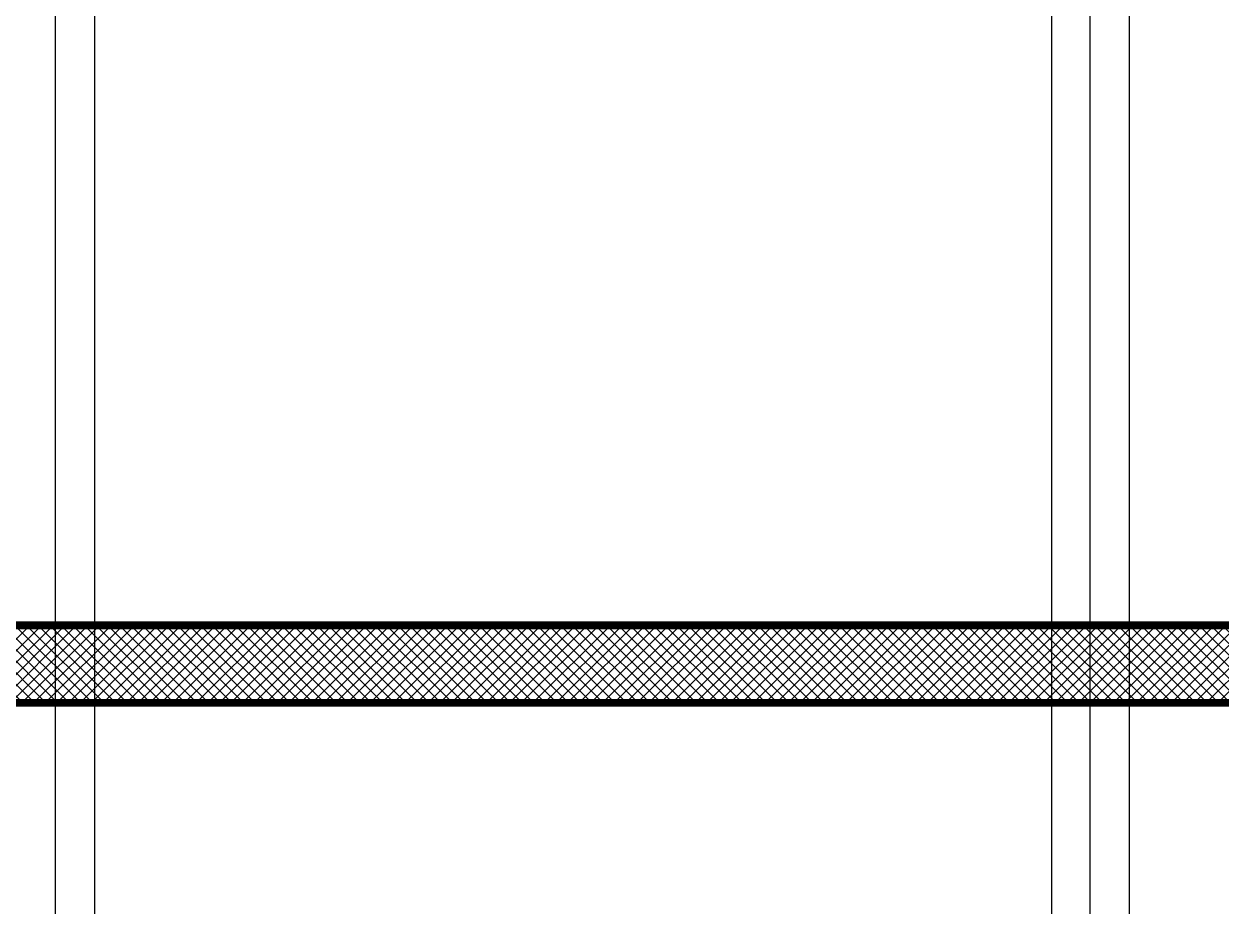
# Model space of a CAD drawing. Extents: x 250879 to 348495, y -51522 to -9360.
# Drawn here: x 281485.6 to 281948.6, y -30085.6 to -29744.3 of the extents above; entities that cross this region are included whole.
import ezdxf

# ---------------------------------------------------------------- set-up
doc = ezdxf.new("R2010")
doc.units = 0
for name, color, linetype in [('AXIS', 1, 'CONTINUOUS'), ('CURTAIN', 150, 'CONTINUOUS'), ('WALL', 7, 'CONTINUOUS')]:
    doc.layers.add(name, color=color, linetype=linetype)
doc.layers.add('VIS', color=8, linetype='CONTINUOUS', lineweight=18)

msp = doc.modelspace()

# ---------------------------------------------------------------- hatches: boundary and pattern name
at = {"layer": 'AXIS'}
h = msp.add_hatch(dxfattribs=at)
h.set_pattern_fill('ANSI37', color=256, style=0)
h.set_pattern_definition([(45, (10887.426, -3560), (-2.24506403, 2.24506403), []), (135, (10887.426, -3560), (-2.24506403, -2.24506403), [])])
h.paths.add_polyline_path([(281097.67941, -29977.00774), (281097.67941, -30007.00774), (283913.00858, -30007.00774), (283913.00858, -29977.00774)])

# ---------------------------------------------------------------- linework, layer by layer
for p, q in [((281497.844, -30425.43117), (281497.844, -25587.93013)), ((281898.00858, -30425.43117), (281898.00858, -25587.93013))]:
    msp.add_line(p, q, dxfattribs=at)
at = {"layer": 'CURTAIN', "linetype": 'Continuous'}
for p, q in [((281512.844, -29657.00774), (281512.844, -30297.00774)), ((281883.00858, -29657.00774), (281883.00858, -30297.00774)), ((281913.00858, -29657.00774), (281913.00858, -30297.00774))]:
    msp.add_line(p, q, dxfattribs=at)
at = {"layer": 'VIS', "ltscale": 0.0001}
msp.add_line((280450.27447, -29977.00774), (284658.39662, -29977.00774), dxfattribs=at)
at = {"layer": 'WALL', "linetype": 'Continuous', "const_width": 3}
for points in [[(283913.00858, -29977.00774), (281097.67941, -29977.00774)], [(283913.00858, -29977.00774), (281097.67941, -29977.00774)], [(281097.67941, -30007.00774), (283913.00858, -30007.00774), (283913.00858, -29977.00774)]]:
    msp.add_lwpolyline(points, dxfattribs=at)
at = {"layer": 'WALL', "linetype": 'Continuous'}
msp.add_lwpolyline([(281097.67941, -30007.00774), (283913.00858, -30007.00774), (283913.00858, -29977.00774), (281097.67941, -29977.00774)], dxfattribs=at)

doc.saveas('drawing.dxf')
